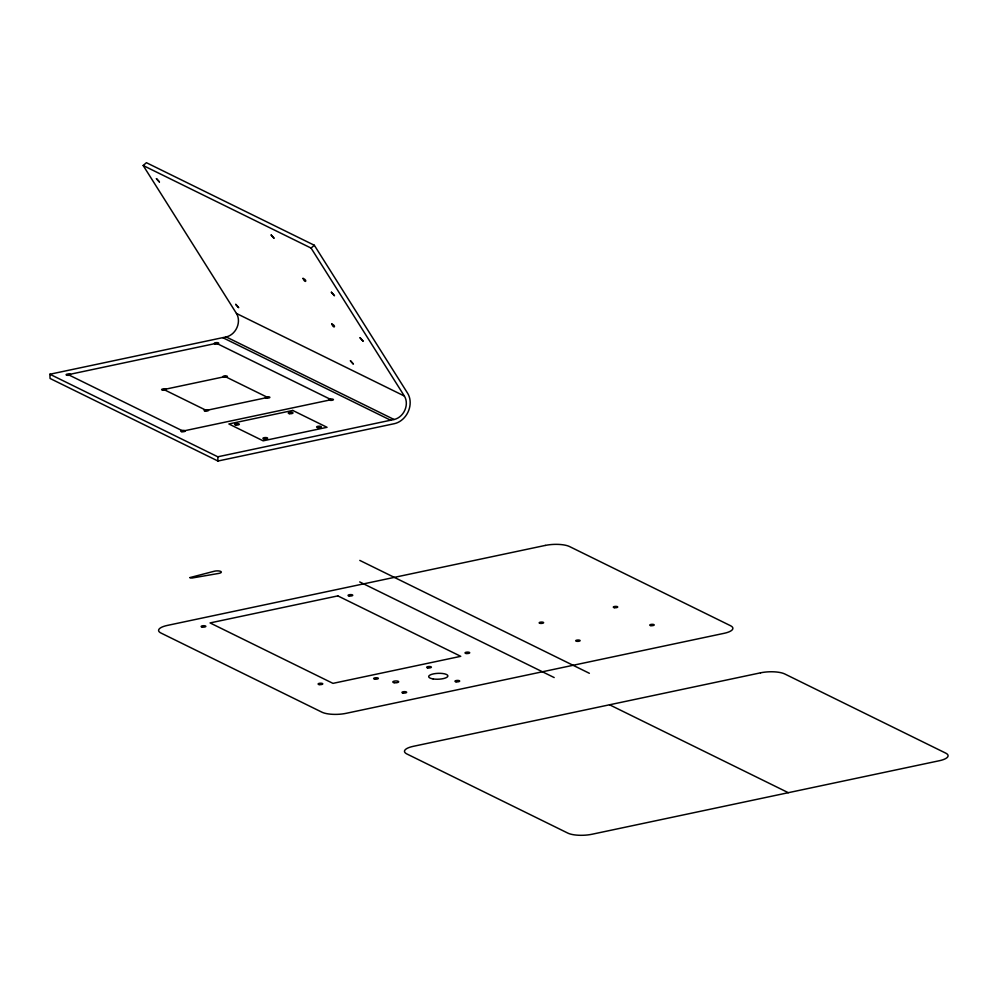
<?xml version="1.0" encoding="UTF-8"?>
<svg xmlns="http://www.w3.org/2000/svg" width="998" height="998" viewBox="0 0 998 998"><rect width="100%" height="100%" fill="white"/><g stroke="black" fill="none" stroke-linecap="round" stroke-linejoin="round"><path stroke-width="1.5" d="M143.176 165.518L146.419 162.699L314.32 245.258L407.596 393.212A19.236 15.931 -63.8 0 1 394.222 423.713L217.951 461.026L50.05 378.467L49.9 374.238L226.172 336.925L394.073 419.497A14.795 12.25 -63.8 0 0 404.352 396.031L311.077 248.078L143.176 165.518L236.464 313.459L404.352 396.031M311.077 248.078L314.32 245.258M49.9 374.238L217.801 456.797L394.073 419.497M222.754 337.648L390.642 420.22M359.791 560.402L589.356 673.288M359.692 581.921L554.177 677.555M609.553 704.788L788.32 792.699M217.801 456.797L217.951 461.026M236.464 313.459A14.795 12.25 -63.8 0 1 226.172 336.925M156.437 178.667L159.406 181.935L156.437 178.667M235.728 304.427L238.697 307.696L235.802 304.34M271.144 235.066L274.113 238.347L271.219 234.979M303.03 278.38C305.089 284.031 308.033 280.376 303.03 278.38M331.336 292.289L334.505 295.782L331.423 292.202M331.748 323.913C333.794 329.565 336.738 325.909 331.748 323.913M350.435 360.827L353.404 364.108L350.46 360.777M360.041 337.823L363.21 341.316L360.128 337.736M189.894 577.655L191.878 578.054L218.762 573.413A4.441 1.36 -2.1 0 0 220.745 571.43A4.441 1.36 -2.1 0 0 214.308 571.23L189.932 577.58M216.491 343.287L68.288 374.662L182.996 431.074L331.199 399.699L216.491 343.287M225.186 376.558L163.859 389.532L206.312 410.415L267.639 397.429L225.186 376.558M292.763 410.452L228.879 423.975L263.148 440.829L327.032 427.306L292.763 410.452M545.295 545.419L167.415 625.409A17.752 5.427 -2.1 0 0 161.015 633.056L321.905 712.173A17.752 5.427 -2.1 0 0 346.169 713.32L724.061 633.331A17.752 5.427 -2.1 0 0 730.461 625.684L569.571 546.567A17.752 5.427 -2.1 0 0 545.295 545.419M337.835 595.893L210.079 622.927L332.97 683.368L460.739 656.322L337.835 595.893M760.526 672.827L413.297 746.329A17.752 5.427 -2.1 0 0 406.91 753.977L567.8 833.093A17.752 5.427 -2.1 0 0 592.064 834.241L939.293 760.738A17.752 5.427 -2.1 0 0 945.68 753.103L784.802 673.987A17.752 5.427 -2.1 0 0 760.526 672.827M650.808 625.621A2.221 0.674 -2.1 0 0 654.214 624.96A2.221 0.674 -2.1 0 0 650.97 624.436A2.221 0.674 -2.1 0 0 650.808 625.621M614.306 607.67A2.221 0.674 -2.1 0 0 617.712 607.021A2.221 0.674 -2.1 0 0 614.481 606.497A2.221 0.674 -2.1 0 0 614.306 607.67M540.205 623.363A2.221 0.674 -2.1 0 0 543.611 622.702A2.221 0.674 -2.1 0 0 540.38 622.178A2.221 0.674 -2.1 0 0 540.205 623.363M576.707 641.302A2.221 0.674 -2.1 0 0 580.112 640.654A2.221 0.674 -2.1 0 0 576.869 640.13A2.221 0.674 -2.1 0 0 576.707 641.302M466.066 653.478A2.37 0.724 -2.1 0 0 469.709 652.779A2.37 0.724 -2.1 0 0 466.241 652.23A2.37 0.724 -2.1 0 0 466.066 653.478M319.148 684.578A2.37 0.724 -2.1 0 0 322.778 683.88A2.37 0.724 -2.1 0 0 319.323 683.331A2.37 0.724 -2.1 0 0 319.148 684.578M202.207 627.081A2.37 0.724 -2.1 0 0 205.838 626.382A2.37 0.724 -2.1 0 0 202.382 625.821A2.37 0.724 -2.1 0 0 202.207 627.081M349.125 595.981A2.37 0.724 -2.1 0 0 352.756 595.282A2.37 0.724 -2.1 0 0 349.3 594.721A2.37 0.724 -2.1 0 0 349.125 595.981M403.017 693.024A2.37 0.724 -2.1 0 0 406.648 692.325A2.37 0.724 -2.1 0 0 403.192 691.764A2.37 0.724 -2.1 0 0 403.017 693.024M374.712 679.114A2.37 0.724 -2.1 0 0 378.354 678.403A2.37 0.724 -2.1 0 0 374.886 677.854A2.37 0.724 -2.1 0 0 374.712 679.114M427.73 667.887A2.37 0.724 -2.1 0 0 431.373 667.188A2.37 0.724 -2.1 0 0 427.917 666.627A2.37 0.724 -2.1 0 0 427.73 667.887M456.036 681.809A2.37 0.724 -2.1 0 0 459.679 681.098A2.37 0.724 -2.1 0 0 456.211 680.549A2.37 0.724 -2.1 0 0 456.036 681.809M394.135 682.694A2.957 0.911 -2.1 0 0 398.689 681.809A2.957 0.911 -2.1 0 0 394.36 681.11A2.957 0.911 -2.1 0 0 394.135 682.694M433.095 678.927A9.618 2.944 -2.1 0 0 447.865 676.083A9.618 2.944 -2.1 0 0 433.818 673.812A9.618 2.944 -2.1 0 0 433.095 678.927M266.429 398.04A2.221 0.674 -2.1 0 0 269.859 397.391A2.221 0.674 -2.1 0 0 266.628 396.867A2.221 0.674 -2.1 0 0 266.429 398.04M223.989 377.169A2.221 0.674 -2.1 0 0 227.394 376.508A2.221 0.674 -2.1 0 0 224.163 375.984A2.221 0.674 -2.1 0 0 223.989 377.169M162.662 390.156A2.221 0.674 -2.1 0 0 166.08 389.494A2.221 0.674 -2.1 0 0 162.836 388.971A2.221 0.674 -2.1 0 0 162.662 390.156M205.126 411.026A2.221 0.674 -2.1 0 0 208.532 410.378A2.221 0.674 -2.1 0 0 205.289 409.854A2.221 0.674 -2.1 0 0 205.126 411.026M181.811 431.685A2.221 0.674 -2.1 0 0 185.216 431.024A2.221 0.674 -2.1 0 0 181.973 430.5A2.221 0.674 -2.1 0 0 181.811 431.685M67.103 375.273A2.221 0.674 -2.1 0 0 70.509 374.624A2.221 0.674 -2.1 0 0 67.265 374.1A2.221 0.674 -2.1 0 0 67.103 375.273M330.014 400.31A2.221 0.674 -2.1 0 0 333.419 399.649A2.221 0.674 -2.1 0 0 330.176 399.125A2.221 0.674 -2.1 0 0 330.014 400.31M215.306 343.898A2.221 0.674 -2.1 0 0 218.712 343.25A2.221 0.674 -2.1 0 0 215.468 342.726A2.221 0.674 -2.1 0 0 215.306 343.898M289.358 413.659A2.37 0.724 -2.1 0 0 293 412.96A2.37 0.724 -2.1 0 0 289.545 412.399A2.37 0.724 -2.1 0 0 289.358 413.659M317.663 427.568A2.37 0.724 -2.1 0 0 321.306 426.87A2.37 0.724 -2.1 0 0 317.851 426.308A2.37 0.724 -2.1 0 0 317.663 427.568M235.703 425.011A2.37 0.724 -2.1 0 0 239.333 424.312A2.37 0.724 -2.1 0 0 235.877 423.751A2.37 0.724 -2.1 0 0 235.703 425.011M264.008 438.933A2.37 0.724 -2.1 0 0 267.639 438.234A2.37 0.724 -2.1 0 0 264.183 437.673A2.37 0.724 -2.1 0 0 264.008 438.933"/></g></svg>
